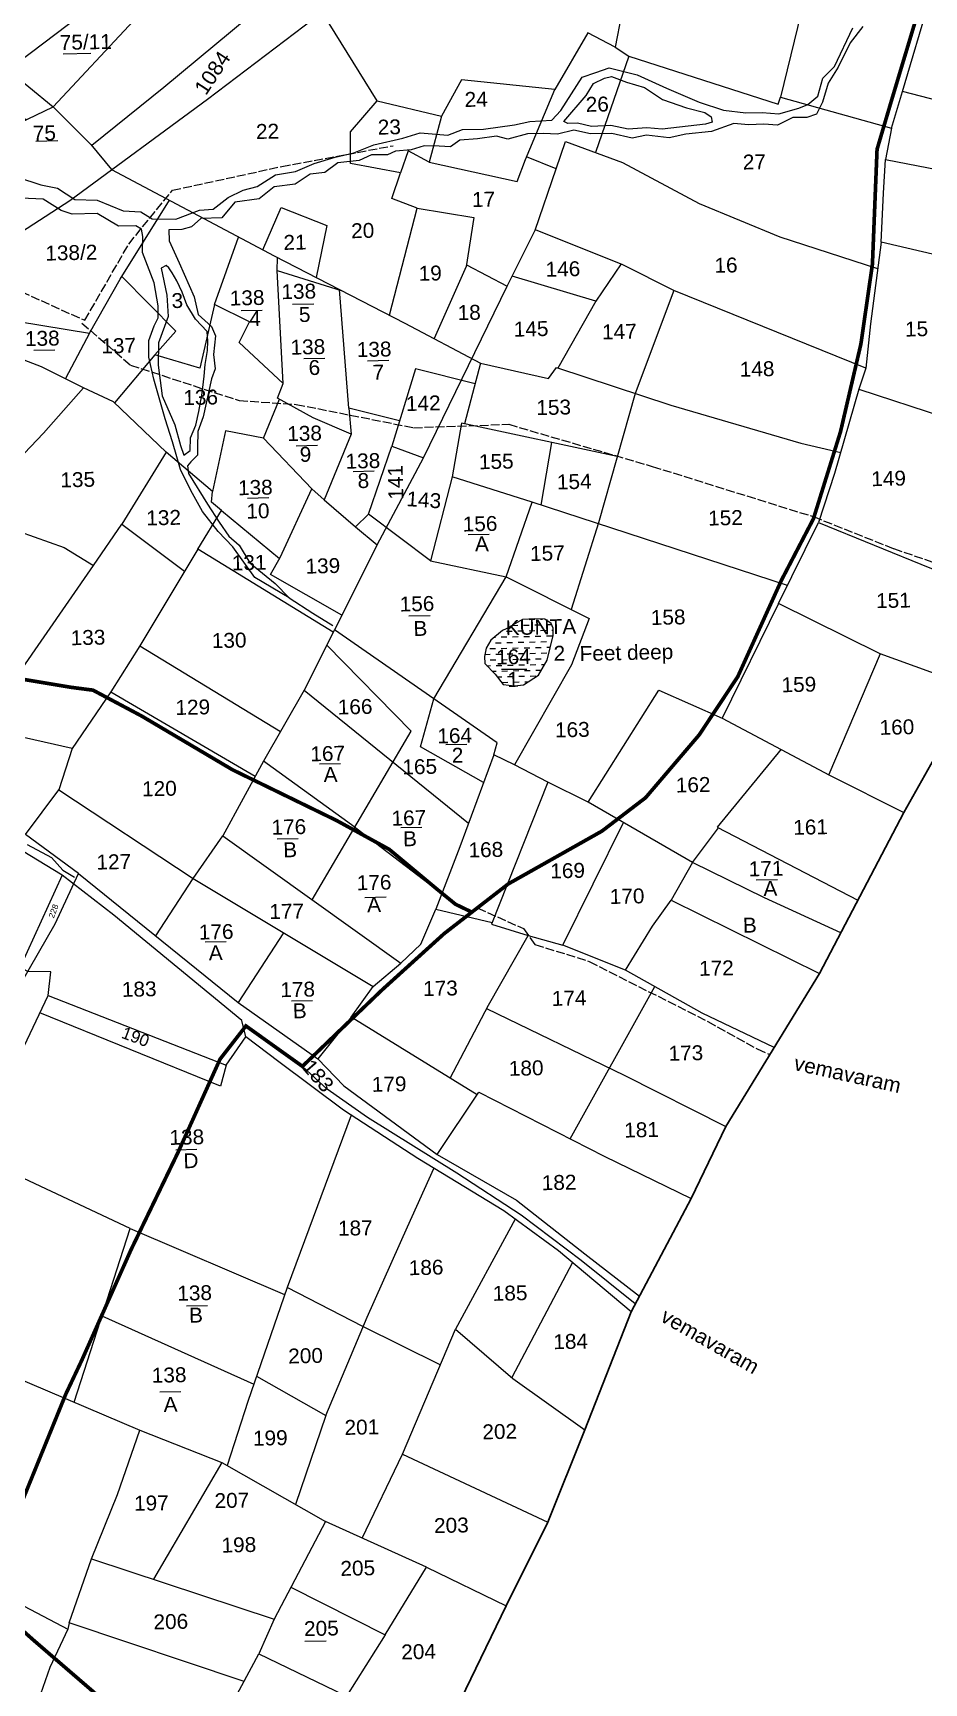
# Model space of a CAD drawing. Header units: millimetres. Extents: x 364796 to 377572, y 1836794 to 1850679.
# Drawn here: x 375230 to 376443, y 1840813 to 1843060 of the extents above; entities that cross this region are included whole.
import ezdxf

# ---------------------------------------------------------------- set-up
doc = ezdxf.new("R2010")
doc.units = ezdxf.units.MM
doc.linetypes.add('ACAD_ISO02W100', pattern=[15, 12, -3])
doc.linetypes.add('BORDER', pattern=[44.45, 12.7, -6.35, 12.7, -6.35, 0, -6.35])
doc.layers.add('BND', color=6, linetype='BORDER', lineweight=30)
for name, color, linetype in [('CARTTRCK', 31, 'ACAD_ISO02W100'), ('NALA', 4, 'Continuous'), ('ROAD', 1, 'Continuous'), ('ROADS', 50, 'Continuous'), ('SY.AREA', 7, 'Continuous'), ('TEXT', 7, 'Continuous'), ('WATER', 4, 'Continuous')]:
    doc.layers.add(name, color=color, linetype=linetype)
doc.styles.get("Standard").update_dxf_attribs({"font": 'arial.ttf', "height": 2.5})

msp = doc.modelspace()

# ---------------------------------------------------------------- hatches: boundary and pattern name
at = {"layer": 'WATER'}
h = msp.add_hatch(dxfattribs=at)
h.set_pattern_fill('DASH', color=256, scale=2.432025, angle=1.2909, style=0)
h.set_pattern_definition([(1.29095, (368861.6305, 1841909.4825), (7.545755, 7.893684), [7.72168, -7.72168])])
h.paths.add_polyline_path([(375938.3, 1842239.3), (375938.4, 1842249.4), (375935.4, 1842255.6), (375926.8, 1842261.7), (375913.4, 1842261.8), (375896.6, 1842261), (375874.1, 1842248.3), (375869.1, 1842246.1), (375853.5, 1842232.8), (375847, 1842222.1), (375844.7, 1842210.7), (375845.3, 1842201.1), (375859.1, 1842186.7), (375870.4, 1842172.6), (375885.5, 1842170.9), (375897.7, 1842172), (375918.4, 1842185.5), (375930.2, 1842205.9)])
h.paths.add_polyline_path([(375871, 1842164), (375896.9, 1842164.6), (375896.2, 1842195.1), (375870.3, 1842194.5)], flags=9)
h.paths.add_polyline_path([(375855.7, 1842194.1), (375913.2, 1842195.4), (375912.5, 1842226.4), (375855, 1842225.1)], flags=24)
h.paths.add_polyline_path([(375868.7, 1842234), (375975, 1842236.4), (375974.3, 1842267.3), (375868, 1842264.9)], flags=9)

# ---------------------------------------------------------------- linework, layer by layer
at = {"layer": 'BND', "linetype": 'ByBlock'}
msp.add_lwpolyline([(376484.9, 1842121.8), (376415.5, 1841998.5), (376300.6, 1841779.4), (376173.4, 1841570.9), (376126.1, 1841472.9), (376044.4, 1841318.8), (375981.5, 1841158), (375930.9, 1841032.3), (375874.1, 1840918.3), (375784.9, 1840733.6), (375742.3, 1840646.6), (375690.9, 1840555.4), (375636.6, 1840462.2), (375574.6, 1840354.2), (375745.6, 1840277), (375638.9, 1840091.6), (375601.7, 1840028.7), (375514, 1839921.9), (375371.8, 1839732.8), (375230.7, 1839564.9)], dxfattribs=at)
at = {"layer": 'CARTTRCK'}
for points in [[(374211.5, 1842976.4), (374581.3, 1842910), (374711.2, 1842860.4), (374816.6, 1842790.8), (375060.3, 1842729.9), (375200.5, 1842713.7), (375300.8, 1842668.4), (375360.7, 1842772.2), (375420, 1842845.4), (375568.8, 1842877.8), (375720.5, 1842906.1)], [(375296.8, 1842664.7), (375362.9, 1842607.5), (375510.8, 1842559.1), (375588.6, 1842554), (375748.3, 1842522.2), (375877.7, 1842526.8), (376073.1, 1842469.5), (376292.3, 1842401.1), (376401.2, 1842357.8), (376492.6, 1842326.2), (376538.1, 1842311.2)], [(375835, 1841868.5), (375897.7, 1841840.4), (375913.5, 1841818.8), (375987.3, 1841795.6), (376148.5, 1841713.9), (376216, 1841676.6), (376233.2, 1841668.9)]]:
    msp.add_lwpolyline(points, dxfattribs=at)
at = {"layer": 'NALA'}
for points in [[(375209.3, 1842863.1), (375241.2, 1842852.9), (375263.6, 1842848.2), (375287.4, 1842832.7), (375317.5, 1842831.8), (375353.2, 1842817.6), (375377.1, 1842816), (375392.4, 1842806.5), (375424.6, 1842806.2), (375457, 1842818.3), (375475.7, 1842819.8), (375496.1, 1842835.8), (375516.5, 1842845.6), (375535.6, 1842850.7), (375560.2, 1842866.3), (375587.6, 1842871), (375612.8, 1842882), (375641.7, 1842890.4), (375667.1, 1842896.2), (375694.3, 1842907.2), (375733.6, 1842916.4), (375757.3, 1842923.6), (375794.8, 1842920.3), (375814.9, 1842928), (375843.5, 1842928.7), (375885.8, 1842934.4), (375906.5, 1842939), (375936.6, 1842940.8), (375948.8, 1842954), (375977.9, 1842999.3), (375996.4, 1843005.9), (376014.5, 1843012.1), (376052.6, 1843002.5), (376092.5, 1842984.2), (376137.1, 1842965.5), (376170, 1842954.3), (376200.3, 1842950.9), (376222.6, 1842951.4), (376245.5, 1842949.3), (376272.7, 1842957.3), (376285, 1842962.3), (376298.3, 1842973.5), (376305, 1842998), (376321.3, 1843014), (376346, 1843066.4)], [(376359.6, 1843068.4), (376342.4, 1843046.2), (376326, 1843013.1), (376312.5, 1842991), (376304.8, 1842965.4), (376296.8, 1842949.1), (376283.4, 1842944.7), (376264.2, 1842944.3), (376243.7, 1842933.9), (376224.9, 1842935.6), (376204.2, 1842934.6), (376183.9, 1842936.2), (376153.6, 1842925.4), (376118.9, 1842922), (376096.1, 1842916.8), (376065.4, 1842920.3), (376045.7, 1842916.2), (376018.1, 1842922.9), (375989, 1842922.2), (375966.5, 1842927.4), (375944.3, 1842921.7), (375925.1, 1842922.8), (375903.3, 1842922.4), (375876.4, 1842915), (375861.3, 1842919.3), (375835.4, 1842915.6), (375811, 1842913.5), (375798.7, 1842904.4), (375783.3, 1842905.5), (375762.5, 1842906.1), (375744.9, 1842900.5), (375723.7, 1842898.5), (375712.9, 1842893.6), (375691.1, 1842893.6), (375674.1, 1842885.9), (375645.1, 1842882.7), (375627.7, 1842869.8), (375607.5, 1842867.3), (375587, 1842853.9), (375558.6, 1842850.1), (375538.2, 1842833.6), (375505, 1842829.2), (375487.3, 1842808), (375458.8, 1842806.9), (375446, 1842795.7), (375432.9, 1842792), (375415.2, 1842791.6), (375415.6, 1842776.6), (375429.2, 1842746.8), (375449.5, 1842700.5), (375455.2, 1842676.2), (375473.3, 1842660), (375478.8, 1842647.2), (375476.2, 1842621.7), (375478.2, 1842602.5), (375473.3, 1842588.9), (375462, 1842537), (375454.7, 1842517.1), (375454.1, 1842495.8), (375454.3, 1842484.9), (375445.2, 1842475.9), (375440.7, 1842470.1), (375441.9, 1842459.7), (375467.8, 1842418.3), (375483.9, 1842393.7), (375496.9, 1842374.4), (375510.7, 1842362.2), (375525.3, 1842338.2), (375559.7, 1842309.9), (375578.8, 1842290.6), (375611, 1842269.5), (375638.3, 1842253)], [(375578.8, 1842290.6), (375532.1, 1842318.4), (375502.4, 1842359.8), (375482.4, 1842381), (375461.2, 1842408.2), (375445.1, 1842436.7), (375431.1, 1842465.1), (375420, 1842502.9), (375410, 1842534.5), (375394.9, 1842588.3), (375388, 1842618.2), (375388.2, 1842640.8), (375395.3, 1842660.7), (375400.5, 1842671.8), (375400.8, 1842688.2), (375395.3, 1842719.5), (375379.4, 1842760.8), (375380, 1842782.4), (375377.8, 1842792.6), (375370.1, 1842797.2), (375346.9, 1842796.6), (375317.8, 1842813.7), (375283.6, 1842813), (375268.5, 1842818.1), (375244.2, 1842833.3), (375214.1, 1842834.6)], [(375222.2, 1841955), (375255.5, 1841937.1), (375271, 1841919.7), (375286.9, 1841910.4)]]:
    msp.add_lwpolyline(points, dxfattribs=at)
for points in [[(375952.6, 1842939.1), (375983.3, 1842974.4), (375993.3, 1842990.6), (376008.2, 1842998.1), (376017.7, 1843000.3), (376037.8, 1842992.8), (376062.3, 1842985.4), (376087, 1842969.2), (376119.5, 1842957.6), (376144.7, 1842951.4), (376153.2, 1842945.6), (376154.6, 1842938.1), (376145.5, 1842935.5), (376086.7, 1842928.6), (376065.9, 1842930.5), (376040.1, 1842928.4), (376016.8, 1842933.8), (375990.2, 1842932.4), (375971.4, 1842936.8), (375958.2, 1842936.5)], [(375404.8, 1842739.6), (375412.6, 1842702.7), (375414.1, 1842673.4), (375401.1, 1842637.7), (375400.9, 1842607.5), (375406.2, 1842565.4), (375423.5, 1842526.1), (375431, 1842497.8), (375435.6, 1842484.9), (375444.1, 1842491.2), (375444.6, 1842508.4), (375452, 1842525.8), (375455.9, 1842544.1), (375460.5, 1842569.2), (375463.4, 1842592.5), (375464.8, 1842608.1), (375467.8, 1842627.2), (375468.4, 1842640.1), (375467.2, 1842653), (375451.3, 1842669.9), (375439.6, 1842689.5), (375433.2, 1842706.6), (375425.9, 1842722), (375419.6, 1842733.1), (375415.2, 1842739.9), (375411.6, 1842743.2)]]:
    msp.add_lwpolyline(points, close=True, dxfattribs=at)
at = {"layer": 'ROAD'}
msp.add_lwpolyline([(376050, 1841329.3), (375976.3, 1841388.6), (375894.6, 1841450.1), (375807.3, 1841507.6), (375685.5, 1841583.1), (375630.6, 1841621.9), (375597, 1841652.8)], dxfattribs=at)
at = {"layer": 'ROADS', "color": 40, "const_width": 5}
for points in [[(376438, 1843098.7), (376397.5, 1842963.8), (376379, 1842901.2), (376372.7, 1842744.9), (376357, 1842636.1), (376329.2, 1842516.5), (376292.4, 1842398.2), (376249.1, 1842315), (376189.4, 1842183.2), (376136.9, 1842104), (376064, 1842018.5), (376004.7, 1841973.1), (375877.2, 1841901.2), (375789.9, 1841833.5), (375705.3, 1841756.8), (375597, 1841652.8), (375520.1, 1841707.8), (375484.9, 1841662.6), (375427.7, 1841535.6), (375363.7, 1841403), (375296.4, 1841251.9), (375275.2, 1841207.1), (375160.6, 1840925.2)], [(375682, 1840540.2), (375605.1, 1840589.9), (375498.7, 1840661.4), (375388.1, 1840736.1), (375230.8, 1840871.9), (375139.6, 1840953.1), (375084, 1841001.5), (374923.2, 1841118.6), (374856.3, 1841196.3), (374797.3, 1841278.2), (374722.5, 1841367.1), (374610.1, 1841497.5), (374555.4, 1841565.4), (374503.4, 1841660.1), (374448.4, 1841774.4), (374393.6, 1841877.2), (374313.8, 1842045.8), (374262.2, 1842160.1), (374199.4, 1842285.5), (374152.4, 1842374.4)], [(375198.1, 1842182.8), (375282.7, 1842168.7), (375312, 1842164.9), (375378, 1842129.8), (375501.9, 1842056.5), (375643.2, 1841987.6), (375715.1, 1841948.2), (375780, 1841894.1), (375805.4, 1841873.4), (375827.6, 1841862.7)]]:
    msp.add_lwpolyline(points, dxfattribs=at)
at = {"layer": 'SY.AREA'}
for points in [[(375074.6, 1843212), (375191.8, 1843013.3), (375258, 1842959.1), (375309, 1842907.9), (375337.4, 1842873.6), (375558.5, 1842756), (375736.3, 1842664.7), (375839.4, 1842610.1), (375931.9, 1842589.4), (375942.6, 1842604), (376098.3, 1842552.7), (376275.1, 1842501), (376329.5, 1842488.5)], [(375698.6, 1842967.1), (375592.4, 1843138.9), (375408.4, 1842985.4), (375310.5, 1842906.2)], [(375974.4, 1843125), (376031.1, 1843084.9), (376022.4, 1843040.3), (375985.6, 1843059.7), (375940.6, 1842982.7)], [(376289.2, 1843143.8), (376247.4, 1842972.2), (376398.7, 1842930), (376413.7, 1842979.8)], [(375106.2, 1842886.2), (375258, 1842959.1), (375367.1, 1843076.1), (375347.5, 1843123.8), (375157.3, 1842979.4), (375185.7, 1842956.4), (375221.6, 1842941.6)], [(376711, 1842903.8), (376501.2, 1842957.3), (376413.7, 1842979.8), (376451.4, 1843107.3)], [(374108.9, 1841703.4), (374202.3, 1841831.6), (374256.8, 1841894.8), (374361.2, 1842020.3), (374485.5, 1842169.5), (374589.4, 1842281.6), (374697.6, 1842406.5), (374846.9, 1842521.6), (374909.2, 1842566.1), (374944.7, 1842581.7), (375071.7, 1842682.5), (375197.9, 1842778.1), (375280.3, 1842831.4), (375467.7, 1842969.6), (375638.8, 1843099.2)], [(376022.4, 1843040.3), (376041.2, 1843028.1), (375995.7, 1842897)], [(376041.2, 1843028.1), (376244.6, 1842962.6), (376247.4, 1842972.2)], [(375769.7, 1842883.5), (375889.4, 1842857.5), (375900.6, 1842887.3), (375940.6, 1842982.7), (375813.7, 1842995.9), (375786.1, 1842946.3)], [(375753, 1842821.1), (375718.5, 1842834.3), (375730.4, 1842869.1), (375662.5, 1842882), (375662.4, 1842925), (375698.6, 1842967.1), (375786.1, 1842946.3), (375769.7, 1842883.5), (375740.7, 1842898.9), (375730.4, 1842869.1)], [(376398.7, 1842930), (376390.3, 1842887.2), (376577.7, 1842850.9), (376721.7, 1842819.9)], [(375698.7, 1842362.6), (375761.9, 1842481.3), (375875.8, 1842714.8), (375913.9, 1842791.2), (375942.4, 1842874.6), (375955.1, 1842912), (376032.6, 1842883.4), (376136.9, 1842827.5), (376246.8, 1842781.9), (376379.7, 1842739)], [(375299.1, 1842576.7), (375242, 1842605.1), (375189, 1842625.3), (375205.1, 1842659.4), (375114, 1842714.6), (375076.5, 1842741.7), (375106.2, 1842886.2), (375197.9, 1842778.1)], [(375942.4, 1842874.6), (375902.1, 1842891)], [(376677.3, 1842693.4), (376532.1, 1842740.2), (376384.4, 1842774.9), (376387.9, 1842841.6), (376390.3, 1842887.2)], [(375205.1, 1842659.4), (375210.8, 1842666.6), (375307.4, 1842651.1), (375348.8, 1842724.6), (375415.9, 1842831.8)], [(375543.1, 1842764.2), (375568, 1842822), (375630.2, 1842797.3), (375615.9, 1842726.5)], [(375715.3, 1842675.4), (375753, 1842821.1), (375830.1, 1842808.5), (375819.8, 1842741.6), (375776.3, 1842643.5)], [(376102.4, 1842708.9), (376033.2, 1842744.1), (375914, 1842791.6)], [(375477.4, 1842689.8), (375510.1, 1842781.8)], [(376384.4, 1842774.9), (376369.9, 1842663.5), (376363.6, 1842603.4), (376354.2, 1842574.5), (376470.7, 1842536.7), (376552.3, 1842514), (376591.1, 1842503.4)], [(375562.5, 1842736.4), (375563.1, 1842753.6)], [(375820.1, 1842743.8), (375875.8, 1842714.8)], [(376030.7, 1842745.1), (375996.3, 1842694.4), (375882.6, 1842728.5)], [(375396.2, 1842621.3), (375424.9, 1842653.4), (375351.1, 1842728.2)], [(375663.4, 1842513.4), (375611.4, 1842535.8), (375563, 1842562.6), (375571, 1842582.2), (375562.5, 1842736.4), (375649.7, 1842709.1)], [(375729.3, 1842531.6), (375660.1, 1842548.7), (375647.5, 1842710.2)], [(376363.6, 1842603.4), (376102.4, 1842708.9), (376049.8, 1842568.7), (375999.7, 1842392.7), (375962.6, 1842274.8)], [(375571, 1842582.2), (375510.7, 1842638.2), (375525.2, 1842666.4), (375477.4, 1842689.8), (375457.4, 1842603.2), (375396.2, 1842621.3), (375341.4, 1842556.2)], [(375996.3, 1842694.4), (375944.8, 1842603.3)], [(375307.4, 1842651.1), (375274.5, 1842589)], [(375839.4, 1842610.1), (375817.7, 1842527.3)], [(375832, 1842581.8), (375750.9, 1842602.3), (375718.7, 1842496.9), (375761.9, 1842481.3)], [(375411.8, 1842489), (375340.1, 1842557.4), (375299.1, 1842576.7), (375244.8, 1842514.7), (375201.1, 1842469), (375160.1, 1842414.9), (375211.5, 1842380.7), (375272.8, 1842359.3), (375312.9, 1842334.5)], [(376354.2, 1842574.5), (376321.3, 1842459.9), (376299.1, 1842393), (376450.8, 1842331.5), (376535, 1842300)], [(375609.8, 1842439.1), (375544.2, 1842507.8), (375566, 1842560.9)], [(375660.1, 1842548.7), (375663.4, 1842513.4), (375626.6, 1842423.9), (375669.4, 1842387.3)], [(376025.4, 1842482.8), (375813.4, 1842528.2), (375800.7, 1842455.4)], [(375544.2, 1842507.8), (375492.5, 1842517.9), (375474.6, 1842435.5)], [(375687, 1842404.7), (375718.7, 1842496.9)], [(375935.8, 1842502), (375921.5, 1842416.8)], [(375454.6, 1842356.8), (375486.9, 1842409.3), (375473.1, 1842420.8), (375474.6, 1842435.5), (375411.8, 1842489), (375351.3, 1842391)], [(376257.1, 1842307.6), (375909.6, 1842420.7), (375800.7, 1842455.4), (375771.2, 1842340.8), (375874.3, 1842319), (375909.6, 1842420.7)], [(375650.7, 1842267.2), (375553.4, 1842322.4), (375566.7, 1842345.3), (375609.8, 1842439.1), (375626.6, 1842423.9)], [(375486.9, 1842409.3), (375565.9, 1842344)], [(375283.8, 1842085.3), (375154.8, 1842114.4), (375212.2, 1842189.1), (375312.9, 1842334.5), (375351.3, 1842391), (375436.6, 1842326.8)], [(375771.2, 1842340.8), (375687, 1842404.7), (375669.4, 1842387.3), (375698.7, 1842362.6), (375640.5, 1842246.9)], [(376499.8, 1842172.3), (376383.4, 1842214.4), (376245, 1842283), (376299.1, 1842393)], [(375639, 1842243.9), (375454.6, 1842356.8), (375375.6, 1842225.1), (375567.1, 1842108.6)], [(375843.5, 1842039), (375757.9, 1842087.8), (375775.8, 1842153), (375874.3, 1842319), (375987.1, 1842262.5), (375963.2, 1842199.5), (375885.7, 1842063.2)], [(376245, 1842283), (376168.3, 1842126.8), (376314.3, 1842049.4), (376415.5, 1841998.5)], [(375857.5, 1842076.9), (375861.9, 1842093.3), (375640.5, 1842246.9), (375599.3, 1842165), (375544.1, 1842068.4), (375488.7, 1841966.6), (375730.8, 1841793.2), (375758.1, 1841819.1), (375778.6, 1841866.7)], [(375610.4, 1841879.4), (375744.8, 1842109.1), (375630.1, 1842226.1)], [(375375.6, 1842225.1), (375336.5, 1842162.6), (375532.8, 1842047.8)], [(376383.4, 1842214.4), (376313.2, 1842050)], [(375336.5, 1842162.6), (375283.8, 1842085.3), (375265.7, 1842029.2), (375448.3, 1841908.4), (375488.7, 1841966.6)], [(375599.3, 1842165), (375823.2, 1841983.9)], [(376127.8, 1841930.4), (375985.8, 1842012.5), (376082, 1842164.8), (376168.3, 1842126.8)], [(375931, 1842039.7), (375885.7, 1842063.2), (375857.5, 1842076.9), (375811.3, 1841951.8), (375778.6, 1841866.7), (375855.1, 1841848.7)], [(376248.3, 1842084.4), (376161.4, 1841978.4), (376352.8, 1841878.9)], [(375786.7, 1841887.7), (375664, 1841981.5), (375544.1, 1842068.4)], [(375292.4, 1841915.4), (375220, 1841968.2), (375265.7, 1842029.2)], [(375985.8, 1842012.5), (375931, 1842039.7), (375854.2, 1841846.5), (375904.4, 1841830.7), (375951.3, 1841817.9)], [(376036.5, 1841783.6), (375951.3, 1841817.9), (376034, 1841984.6)], [(376329.5, 1841834.5), (376226, 1841882), (376127.8, 1841930.4), (376163.1, 1841977.5)], [(376044.4, 1841318.8), (375945.7, 1841401.7), (375871.3, 1841455.9), (375753.9, 1841527.3), (375652.9, 1841593.1), (375565.1, 1841659.1), (375520, 1841693.2), (375514.4, 1841715.4), (375340.5, 1841858.7), (375270.2, 1841912.9), (375215.6, 1841946.2)], [(374477.7, 1839624), (374559.4, 1839924), (374591.4, 1840037.4), (374657.3, 1840319.8), (374685.2, 1840433.1), (374709.4, 1840538), (374759.7, 1840650.7), (374802.4, 1840783.6), (374838.1, 1840917.1), (374839.1, 1841099.8), (374882.9, 1841183), (374931.7, 1841276.2), (375013.1, 1841405.9), (375097.9, 1841564.1), (375260.4, 1841846.6), (375292.4, 1841915.4), (375509.7, 1841739.6), (375618.1, 1841662.9), (375653.5, 1841626.1), (375780.2, 1841533), (375888.3, 1841470.5), (375981.4, 1841397.5), (376055.6, 1841339.8)], [(375270.2, 1841912.9), (375213.1, 1841787.6)], [(376127.8, 1841930.4), (376098.6, 1841879.1), (376300.6, 1841779.4)], [(375397.3, 1841830.5), (375448.3, 1841908.4), (375693.3, 1841761.4)], [(375362.5, 1841432.1), (375147.9, 1841532.6), (375250.9, 1841749.3), (375254.7, 1841781.6), (375223.3, 1841782.1), (375166.2, 1841812.7), (375048.5, 1841870), (375024.2, 1841795.2), (375021.4, 1841738.8)], [(376239, 1841678.4), (376140.8, 1841725.2), (376036.5, 1841783.6), (376073.2, 1841843.5), (376098.6, 1841879.1)], [(375571.1, 1841834.7), (375509.7, 1841739.6)], [(375797.9, 1841636.9), (375850, 1841736.2), (375904.4, 1841830.7)], [(375663.2, 1841719.8), (375693.3, 1841761.4), (375730.8, 1841793.2)], [(375961.3, 1841554.2), (376076.4, 1841761.3)], [(375250.9, 1841749.3), (375493.1, 1841654.6), (375520, 1841693.2)], [(375493.1, 1841654.6), (375485.7, 1841625.8), (375239.6, 1841725.5)], [(375835, 1841614.1), (375663.2, 1841719.8), (375618.1, 1841662.9)], [(375847.5, 1841731.4), (376035, 1841640.7), (376173.4, 1841570.9)], [(375780.2, 1841533), (375837.2, 1841617.5), (376007.6, 1841530.5), (376126.1, 1841472.9)], [(375663.2, 1841586.4), (375576.1, 1841351.6)], [(375534.6, 1841231), (375629, 1841177.5), (375685.3, 1841311.4), (375740.2, 1841434.3), (375776, 1841513.9)], [(375886.7, 1841444.7), (375805.1, 1841295)], [(375286.2, 1841195.6), (375362.5, 1841432.1), (375572.8, 1841342.2)], [(375964.7, 1841385.8), (375881.8, 1841229.3)], [(375784.5, 1841246.4), (375679.3, 1841298.5), (375576.1, 1841351.6), (375522.7, 1841196.5), (375494.7, 1841109.3)], [(375324.2, 1841313.3), (375530.9, 1841220.3)], [(375733.1, 1841124.8), (375805.1, 1841295), (375883.2, 1841228), (375981.5, 1841158)], [(375073.4, 1840994.3), (375105.7, 1841067.7), (375129.8, 1841121.4), (375176.1, 1841242.3), (375375.9, 1841157.5)], [(375629, 1841177.5), (375587.4, 1841056.5)], [(375310, 1840982.4), (375345.3, 1841069.9), (375375.9, 1841157.5), (375487.2, 1841113.6), (375394.5, 1840954.5)], [(375487.2, 1841113.6), (375628.6, 1841033.1), (375558.4, 1840900.4)], [(375678.4, 1841010.5), (375733.1, 1841124.8), (375930.9, 1841032.3)], [(375581.4, 1840943.8), (375709.4, 1840878.7), (375765.8, 1840970.8), (375628.6, 1841033.1)], [(375053.4, 1840941.3), (375073.4, 1840994.3), (375277.9, 1840886.6), (375253.2, 1840834.3), (375234, 1840779.8), (375317.1, 1840742.7), (375449, 1840687.5), (375417.2, 1840626.8)], [(375279.4, 1840895.4), (375310, 1840982.4), (375558.4, 1840900.4), (375537.8, 1840853.2)], [(375765.8, 1840970.8), (375874.1, 1840918.3)], [(375517.5, 1840815.3), (375279.4, 1840895.4), (375277.9, 1840886.6)], [(375709.4, 1840878.7), (375656.9, 1840795.5)], [(375449, 1840687.5), (375537.8, 1840853.2), (375784.9, 1840733.6)]]:
    msp.add_lwpolyline(points, dxfattribs=at)
at = {"layer": 'TEXT'}
for p, q in [((375271.3, 1843031.2), (375309, 1843032)), ((375234.3, 1842912.4), (375264, 1842913.1)), ((375513.7, 1842681.6), (375542.4, 1842682.3)), ((375583.7, 1842690.3), (375612.4, 1842691)), ((375231.3, 1842627.7), (375260, 1842628.4)), ((375598.9, 1842616.3), (375627.6, 1842617)), ((375685.7, 1842613.4), (375714.5, 1842614.1)), ((375588.7, 1842497.6), (375617.5, 1842498.2)), ((375666.1, 1842462.7), (375694.8, 1842463.4)), ((375522.4, 1842426.3), (375551.1, 1842427)), ((375822.4, 1842376.7), (375851.1, 1842377.4)), ((375742, 1842266), (375770.7, 1842266.7)), ((375867.7, 1842193.4), (375902.3, 1842193.4)), ((375792, 1842090.9), (375820.7, 1842091.6)), ((375620.1, 1842064.5), (375648.9, 1842065.2)), ((375562.7, 1841962.4), (375591.4, 1841963)), ((375730.9, 1841977.9), (375759.6, 1841978.6)), ((376214.6, 1841906.6), (376243.3, 1841907.2)), ((375682.1, 1841882.8), (375710.8, 1841883.5)), ((375464.7, 1841822.1), (375493.4, 1841822.8)), ((375582.2, 1841742), (375610.9, 1841742.6)), ((375424.7, 1841539.3), (375453.5, 1841540)), ((375439.2, 1841326.7), (375467.9, 1841327.4)), ((375402.9, 1841209.7), (375431.6, 1841210.3)), ((375600.3, 1840870.3), (375629.1, 1840870.9))]:
    msp.add_line(p, q, dxfattribs=at)
at = {"layer": 'WATER'}
msp.add_lwpolyline([(375869.1, 1842246.1), (375853.5, 1842232.8), (375847, 1842222.1), (375844.7, 1842210.7), (375845.3, 1842201.1), (375859.1, 1842186.7), (375870.4, 1842172.6), (375885.5, 1842170.9), (375897.7, 1842172), (375918.4, 1842185.5), (375930.2, 1842205.9), (375938.3, 1842239.3), (375938.4, 1842249.4), (375935.4, 1842255.6), (375926.8, 1842261.7), (375913.4, 1842261.8), (375896.6, 1842261), (375874.1, 1842248.3)], close=True, dxfattribs=at)

# ---------------------------------------------------------------- texts
at = {"layer": 'TEXT'}
for s, height, rotation, p in [('75/11', 20.27, 1.2909, (375267, 1843036.4)), ('1084', 20.27, 56.573, (375465.6, 1842973.5)), ('24', 20.27, 1.2909, (375817.9, 1842958.8)), ('26', 20.27, 1.2909, (375982.7, 1842952.1)), ('75', 20.27, 1.2909, (375230.3, 1842912.9)), ('22', 20.27, 1.2909, (375534, 1842915.2)), ('23', 20.27, 1.2909, (375699.7, 1842921.1)), ('27', 20.27, 1.2909, (376196.5, 1842873.6)), ('17', 20.27, 1.2909, (375828, 1842822.6)), ('20', 20.27, 1.2909, (375663.5, 1842780.1)), ('138/2', 20.27, 1.2909, (375247.3, 1842749.6)), ('21', 20.27, 1.2909, (375571.4, 1842764.2)), ('19', 20.27, 1.2909, (375755.4, 1842722.1)), ('146', 20.27, 1.2909, (375928.1, 1842727.6)), ('16', 20.27, 1.2909, (376157.9, 1842733)), ('3', 20.3, 1.2909, (375419.1, 1842685)), ('138', 20.27, 1.2909, (375498.3, 1842688.4)), ('138', 20.27, 1.2909, (375568.6, 1842697.1)), ('4', 20.3, 1.2909, (375524.7, 1842660.6)), ('5', 20.3, 1.2909, (375592.4, 1842666)), ('18', 20.27, 1.2909, (375808.4, 1842668.6)), ('138', 20.27, 1.2909, (375219.6, 1842633.2)), ('145', 20.27, 1.2909, (375884.8, 1842646.1)), ('147', 20.27, 1.2909, (376004.9, 1842642.4)), ('15', 20.27, 1.2909, (376417.2, 1842646.2)), ('137', 20.27, 1.2909, (375323.5, 1842623.3)), ('138', 20.27, 1.2909, (375581, 1842621.6)), ('138', 20.27, 1.2909, (375671.2, 1842618.3)), ('6', 20.3, 1.2909, (375605.6, 1842593.8)), ('7', 20.3, 1.2909, (375692.6, 1842587.4)), ('148', 20.27, 1.2909, (376192.3, 1842591.5)), ('136', 20.27, 1.2909, (375435.1, 1842552.9)), ('142', 20.27, 1.2909, (375738, 1842544.9)), ('153', 20.27, 1.2909, (375915.5, 1842539.3)), ('138', 20.27, 1.2909, (375576.5, 1842503.9)), ('9', 20.3, 1.2909, (375593.5, 1842475.6)), ('138', 20.27, 1.2909, (375655.9, 1842466.4)), ('155', 20.27, 1.2909, (375837.4, 1842465.6)), ('135', 20.27, 1.2909, (375267.8, 1842440.9)), ('138', 20.27, 1.2909, (375509.5, 1842430.2)), ('8', 20.3, 1.2909, (375672.3, 1842439.9)), ('141', 20.27, 91.2909, (375734.4, 1842424.4)), ('154', 20.27, 1.2909, (375943.5, 1842438.2)), ('149', 20.27, 1.2909, (376371.3, 1842442.5)), ('143', 20.27, 355.9306, (375738, 1842415.6)), ('132', 20.27, 1.2909, (375384.7, 1842389.1)), ('10', 20.27, 1.2909, (375520.9, 1842398.4)), ('152', 20.27, 1.2909, (376149.3, 1842388.9)), ('156', 20.27, 1.2909, (375815.3, 1842380.8)), ('A', 20.3, 1.2909, (375831.9, 1842353.7)), ('157', 20.27, 1.2909, (375907, 1842340.7)), ('131', 20.27, 1.2909, (375501.1, 1842327.9)), ('139', 20.27, 1.2909, (375601.4, 1842323.5)), ('156', 20.27, 1.2909, (375729.5, 1842271.9)), ('151', 20.27, 1.2909, (376377.9, 1842276.5)), ('158', 20.27, 1.2909, (376071.3, 1842253.6)), ('B', 20.3, 1.2909, (375748.3, 1842238.6)), ('KUNTA', 20.27, 1.2909, (375873.8, 1842239.7)), ('133', 20.27, 1.2909, (375281.8, 1842226)), ('130', 20.27, 1.2909, (375473.9, 1842222.1)), ('Feet deep', 20.27, 1.2909, (375974.4, 1842204.5)), ('164', 20.27, 1.2909, (375860.7, 1842199.7)), ('2', 20.3, 1.2909, (375939, 1842204.8)), ('1', 20.3, 1.2909, (375876, 1842169.2)), ('159', 20.27, 1.2909, (376249.2, 1842162)), ('129', 20.27, 1.2909, (375424.4, 1842131.1)), ('166', 20.27, 1.2909, (375645.3, 1842131.7)), ('163', 20.27, 1.2909, (375940.9, 1842100.5)), ('160', 20.27, 1.2909, (376382.6, 1842104)), ('164', 20.27, 1.2909, (375780.8, 1842092.4)), ('167', 20.27, 1.2909, (375608, 1842068)), ('165', 20.27, 1.2909, (375733.2, 1842050.1)), ('2', 20.3, 1.2909, (375800.5, 1842066)), ('A', 20.3, 1.2909, (375626, 1842039.7)), ('162', 20.27, 1.2909, (376105.3, 1842025.5)), ('120', 20.27, 1.2909, (375379, 1842020.3)), ('167', 20.27, 1.2909, (375718.4, 1841980.4)), ('176', 20.27, 1.2909, (375555.1, 1841968.1)), ('161', 20.27, 1.2909, (376265.1, 1841967.9)), ('B', 20.3, 1.2909, (375571.1, 1841937.3)), ('B', 20.3, 1.2909, (375734.1, 1841952.3)), ('168', 20.27, 1.2909, (375823.2, 1841937.1)), ('127', 20.27, 1.2909, (375316.9, 1841920.6)), ('176', 20.27, 1.2909, (375671.1, 1841892.5)), ('169', 20.27, 1.2909, (375934.5, 1841908.6)), ('171', 20.27, 1.2909, (376204.5, 1841911.4)), ('170', 20.27, 1.2909, (376015.4, 1841873.8)), ('A', 20.3, 1.2909, (376224.5, 1841884.6)), ('228', 8.11, 69.4734, (375258.7, 1841853.9)), ('177', 20.27, 1.2909, (375552.2, 1841853.2)), ('A', 20.3, 1.2909, (375685.2, 1841862.6)), ('176', 20.27, 1.2909, (375456.2, 1841825.3)), ('B', 20.3, 1.2909, (376196.6, 1841834.7)), ('A', 20.3, 1.2909, (375469.7, 1841797.1)), ('172', 20.27, 1.2909, (376137, 1841775.9)), ('183', 20.27, 1.2909, (375351.5, 1841747.3)), ('178', 20.27, 1.2909, (375567.1, 1841746.9)), ('173', 20.27, 1.2909, (375761.4, 1841748.4)), ('174', 20.27, 1.2909, (375936.5, 1841735)), ('B', 20.3, 1.2909, (375584.1, 1841718.1)), ('190', 16.21, 339.4734, (375349.4, 1841692)), ('173', 20.27, 1.2909, (376095.4, 1841660.3)), ('183', 20.27, 310.9654, (375595.2, 1841651.3)), ('180', 20.27, 1.2909, (375878.1, 1841639.8)), ('vemavaram', 20.27, 347.5541, (376264.5, 1841648.1)), ('179', 20.27, 1.2909, (375691.6, 1841618)), ('181', 20.27, 1.2909, (376035.1, 1841555.8)), ('138', 20.27, 1.2909, (375416.2, 1841545.8)), ('D', 20.3, 1.2909, (375435.3, 1841514)), ('182', 20.27, 1.2909, (375922.9, 1841484.1)), ('187', 20.27, 1.2909, (375645.6, 1841422.1)), ('186', 20.27, 1.2909, (375741.9, 1841368.4)), ('138', 20.27, 1.2909, (375426.9, 1841333.7)), ('185', 20.27, 1.2909, (375856.2, 1841333.5)), ('B', 20.3, 1.2909, (375442.9, 1841303.8)), ('vemavaram', 20.27, 330.0425, (376082.7, 1841306.8)), ('184', 20.27, 1.2909, (375938.6, 1841267.7)), ('200', 20.27, 1.2909, (375577.9, 1841248.2)), ('138', 20.27, 1.2909, (375392.2, 1841222)), ('A', 20.3, 1.2909, (375408.3, 1841182.3)), ('201', 20.27, 1.2909, (375654.5, 1841151)), ('199', 20.27, 1.2909, (375529.9, 1841136.3)), ('202', 20.27, 1.2909, (375842.1, 1841145)), ('197', 20.27, 1.2909, (375368.1, 1841047.7)), ('207', 20.27, 1.2909, (375477.6, 1841051.3)), ('203', 20.27, 1.2909, (375776.3, 1841017.4)), ('198', 20.27, 1.2909, (375487.1, 1840990.8)), ('205', 20.27, 1.2909, (375648.9, 1840959.1)), ('206', 20.27, 1.2909, (375394.5, 1840886.3)), ('205', 20.27, 1.2909, (375599.4, 1840877.1)), ('204', 20.27, 1.2909, (375731.7, 1840845.4))]:
    msp.add_text(s, height=height, rotation=rotation, dxfattribs=at).set_placement(p)

doc.saveas('drawing.dxf')
